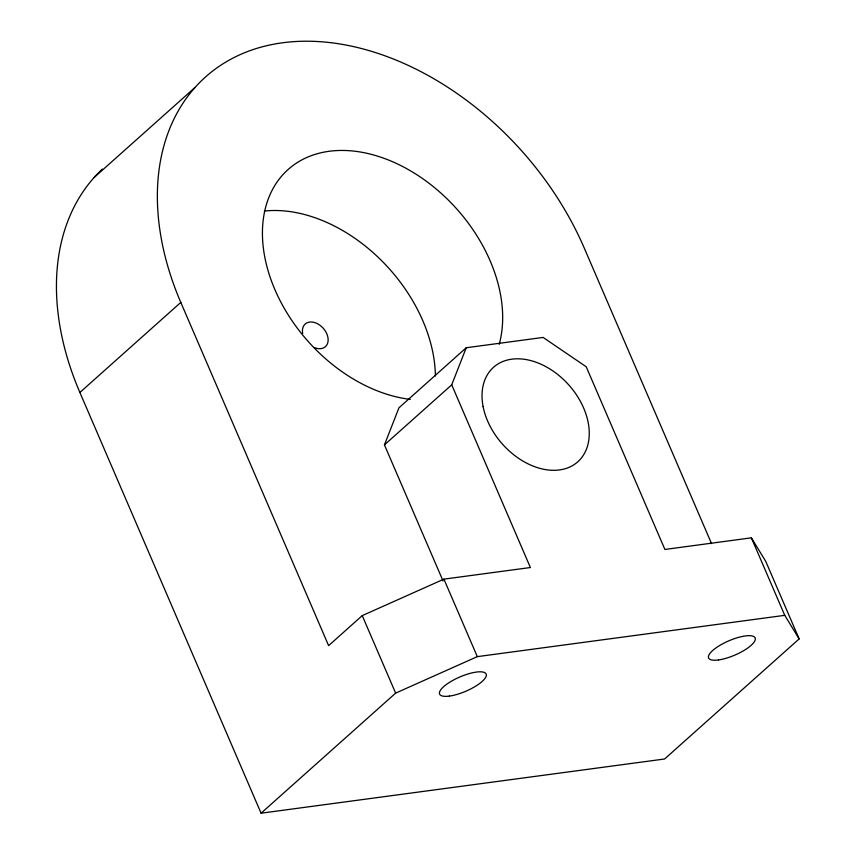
<?xml version="1.0" encoding="UTF-8"?>
<svg xmlns="http://www.w3.org/2000/svg" width="856" height="856" viewBox="0 0 856 856"><rect width="100%" height="100%" fill="white"/><g stroke="black" fill="none" stroke-linecap="round" stroke-linejoin="round"><path stroke-width="1.28" d="M443.055 580.978L384.44 444.885L398.96 407.798L466.231 347.75L543.1 337.425L586.221 366.775L664.898 549.456L751.365 537.836L765.767 561.408L799.151 638.908L664.598 758.994L261.08 813.2L79.886 392.476A265.884 186.64 48.3 0 1 102.324 169.092M384.44 444.885L451.722 384.836L466.231 347.75M94.053 177.566L194.965 87.505M79.886 392.476L180.798 302.414A265.884 186.64 48.3 0 1 282.426 42.8A265.884 186.64 48.3 0 1 584.316 248.197L711.55 543.624M451.722 384.836L530.388 567.528L443.922 579.138L362.249 615.614L328.618 645.638L180.798 302.414M261.08 813.2L395.633 693.114L477.306 656.638L784.749 615.336L799.151 638.908M751.365 537.836L784.749 615.336M443.922 579.138L477.306 656.638M362.249 615.614L395.633 693.114M302.671 333.401A15.194 10.668 48.3 0 1 313.852 322.338A15.194 10.668 48.3 0 1 328.148 339.565A15.194 10.668 48.3 0 1 314.473 347.632M264.322 211.047A141.807 99.542 48.3 0 1 435.404 375.977M410.27 399.367A141.807 99.542 48.3 0 1 262.76 242.013A141.807 99.542 48.3 0 1 392.583 161.731A141.807 99.542 48.3 0 1 499.198 344.38M449.421 696.088A25.327 7.736 -23.3 0 0 486.251 675.844A25.327 7.736 -23.3 0 0 452.963 680.317A25.327 7.736 -23.3 0 0 449.421 696.088M718.441 659.955A25.327 7.736 -23.3 0 0 755.26 639.7A25.327 7.736 -23.3 0 0 721.983 644.172A25.327 7.736 -23.3 0 0 718.441 659.955M483.084 406.461A63.301 44.437 48.3 0 0 571.123 466.36A63.301 44.437 48.3 0 0 552.773 370.851A63.301 44.437 48.3 0 0 483.084 406.461"/></g></svg>
